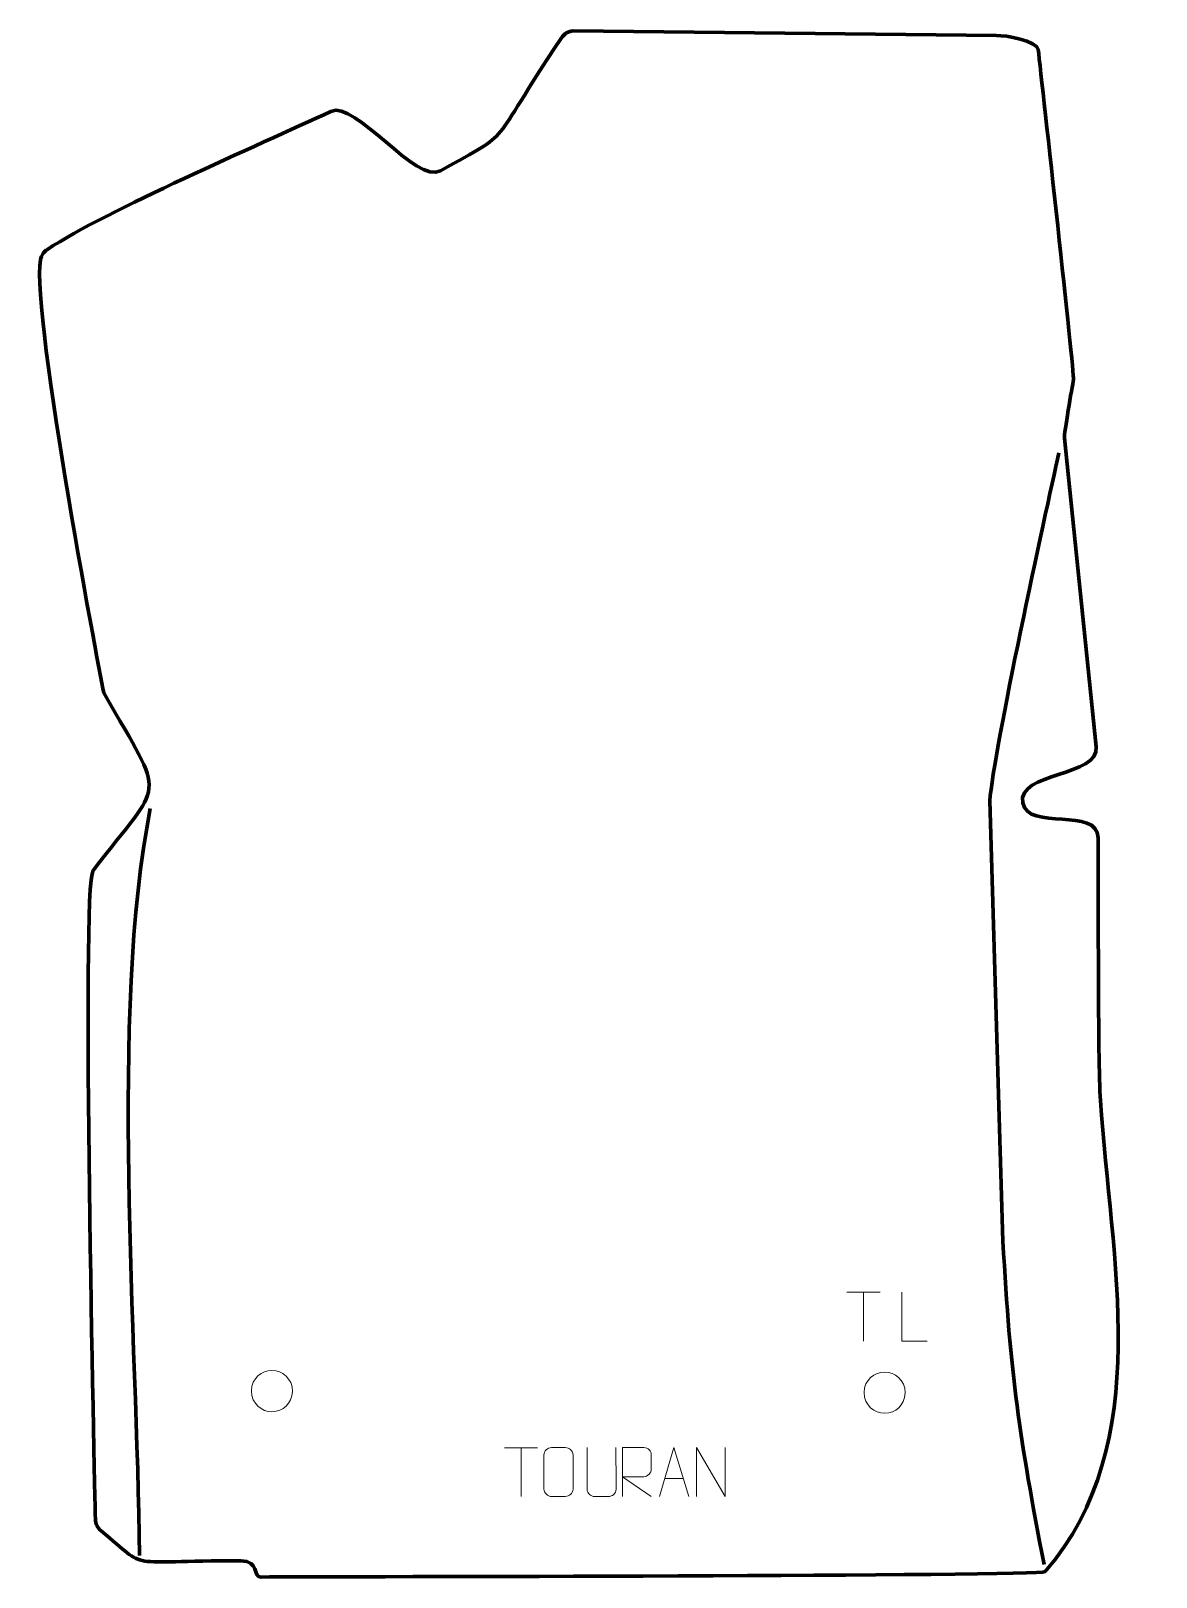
# Model space of a CAD drawing. Header units: millimetres. Extents: x -280 to 295, y -404 to 386.
import ezdxf

# ---------------------------------------------------------------- set-up
doc = ezdxf.new("R2010")
doc.units = ezdxf.units.MM
doc.header["$MEASUREMENT"] = 0
for name, color, linetype in [('layer 1', 7, 'Continuous'), ('layer 2', 7, 'Continuous'), ('layer 3', 7, 'Continuous')]:
    doc.layers.add(name, color=color, linetype=linetype)

msp = doc.modelspace()

# ---------------------------------------------------------------- linework, layer by layer
at = {"layer": 'layer 1', "color": 250, "lineweight": 9}
for points in [[(136.876, -258.2335), (136.876, -258.2335), (153.8632, -258.2335), (153.8632, -258.2335)], [(145.3698, -283.1635), (145.3698, -283.1635), (145.3698, -258.21), (145.3698, -258.21)], [(-38.0953, -337.6538), (-38.0953, -337.6538), (-21.1081, -337.6538), (-21.1081, -337.6538)], [(-29.6015, -362.5838), (-29.6015, -362.5838), (-29.6015, -337.6303), (-29.6015, -337.6303)], [(43.8908, -353.3307), (43.8908, -353.3307), (53.3865, -353.3307), (53.3865, -353.3307)]]:
    msp.add_open_spline(points, degree=3, dxfattribs=at)
for points, knots in [([(177.8656, -283.1635), (177.8656, -283.1635), (164.9165, -283.1635), (164.9165, -283.1635), (164.9165, -283.1635), (164.9165, -283.1635), (164.9165, -258.21), (164.9165, -258.21)], [0, 0, 0, 0, 0.33333333, 0.33333333, 0.33333333, 0.33333333, 1, 1, 1, 1]), ([(-167.3465, -308.6465), (-167.2758, -302.0061), (-162.0018, -298.1601), (-156.8465, -298.2571), (-156.8465, -298.2571), (-151.6912, -298.1601), (-146.4172, -302.2235), (-146.3465, -308.8639), (-146.3465, -308.8639), (-146.7167, -315.1932), (-151.1586, -319.2239), (-156.8465, -319.2533), (-156.8465, -319.2533), (-162.0018, -319.3503), (-167.2758, -315.2869), (-167.3465, -308.6465)], [0, 0, 0, 0, 0.2, 0.2, 0.2, 0.2, 0.4, 0.4, 0.4, 0.4, 0.6, 0.6, 0.6, 0.6, 1, 1, 1, 1]), ([(145.7137, -309.4625), (145.7844, -302.8221), (151.0584, -298.976), (156.2137, -299.0731), (156.2137, -299.0731), (161.369, -298.976), (166.643, -303.0394), (166.7137, -309.6798), (166.7137, -309.6798), (166.3435, -316.0092), (161.9016, -320.0399), (156.2137, -320.0693), (156.2137, -320.0693), (151.0584, -320.1663), (145.7844, -316.1029), (145.7137, -309.4625)], [0, 0, 0, 0, 0.2, 0.2, 0.2, 0.2, 0.4, 0.4, 0.4, 0.4, 0.6, 0.6, 0.6, 0.6, 1, 1, 1, 1]), ([(-13.9539, -337.6308), (-11.6282, -337.6308), (-9.3021, -337.6308), (-6.976, -337.6308), (-6.976, -337.6308), (-5.0294, -337.5952), (-3.038, -339.0868), (-3.0113, -341.5244), (-3.0113, -341.5244), (-3.0117, -347.2713), (-3.0117, -353.0186), (-3.0113, -358.7663), (-3.0113, -358.7663), (-3.1511, -361.0897), (-4.8283, -362.5693), (-6.976, -362.5801), (-6.976, -362.5801), (-9.3079, -362.5797), (-11.6398, -362.5797), (-13.9713, -362.5801), (-13.9713, -362.5801), (-15.8963, -362.6855), (-17.8684, -360.801), (-17.8572, -358.7837), (-17.8572, -358.7837), (-17.8569, -353.0136), (-17.8569, -347.2439), (-17.8572, -341.4746), (-17.8572, -341.4746), (-17.853, -339.3365), (-16.1063, -337.6173), (-13.9539, -337.6308)], [0, 0, 0, 0, 0.11111111, 0.11111111, 0.11111111, 0.11111111, 0.22222222, 0.22222222, 0.22222222, 0.22222222, 0.33333333, 0.33333333, 0.33333333, 0.33333333, 0.44444444, 0.44444444, 0.44444444, 0.44444444, 0.55555556, 0.55555556, 0.55555556, 0.55555556, 0.66666667, 0.66666667, 0.66666667, 0.66666667, 0.77777778, 0.77777778, 0.77777778, 0.77777778, 1, 1, 1, 1]), ([(18.9041, -337.6264), (18.9037, -343.1659), (18.9995, -353.3677), (18.9999, -358.9081), (18.9999, -358.9081), (18.8601, -361.1476), (17.1829, -362.5738), (15.0352, -362.5843), (15.0352, -362.5843), (12.7033, -362.5839), (10.3714, -362.5839), (8.0399, -362.5843), (8.0399, -362.5843), (6.1149, -362.6857), (4.1428, -360.8693), (4.154, -358.9248), (4.154, -358.9248), (4.1543, -353.3629), (4.2497, -343.1875), (4.2493, -337.6264)], [0, 0, 0, 0, 0.16666667, 0.16666667, 0.16666667, 0.16666667, 0.33333333, 0.33333333, 0.33333333, 0.33333333, 0.5, 0.5, 0.5, 0.5, 0.66666667, 0.66666667, 0.66666667, 0.66666667, 1, 1, 1, 1]), ([(22.3067, -362.5801), (22.3067, -362.5801), (22.3067, -337.6266), (22.3067, -337.6266), (22.3067, -337.6266), (25.9015, -337.6266), (29.497, -337.6266), (33.0922, -337.6266), (33.0922, -337.6266), (35.4175, -337.6643), (36.9748, -339.1543), (36.9707, -341.5206), (36.9707, -341.5206), (36.9703, -343.5562), (36.9703, -346.6155), (36.9707, -348.6515), (36.9707, -348.6515), (36.9642, -350.5271), (35.1519, -352.4689), (33.1424, -352.488), (33.1424, -352.488), (33.1424, -352.488), (22.3067, -352.488), (22.3067, -352.488), (22.3067, -352.488), (22.3067, -352.488), (36.9614, -362.5801), (36.9614, -362.5801)], [0, 0, 0, 0, 0.125, 0.125, 0.125, 0.125, 0.25, 0.25, 0.25, 0.25, 0.375, 0.375, 0.375, 0.375, 0.5, 0.5, 0.5, 0.5, 0.625, 0.625, 0.625, 0.625, 0.75, 0.75, 0.75, 0.75, 1, 1, 1, 1]), ([(41.1682, -362.5801), (41.1682, -362.5801), (48.5392, -337.6266), (48.5392, -337.6266), (48.5392, -337.6266), (48.5392, -337.6266), (56.1091, -362.5801), (56.1091, -362.5801)], [0, 0, 0, 0, 0.33333333, 0.33333333, 0.33333333, 0.33333333, 1, 1, 1, 1]), ([(60.0151, -362.5801), (60.0151, -362.5801), (60.0151, -337.6266), (60.0151, -337.6266), (60.0151, -337.6266), (60.0151, -337.6266), (74.6699, -362.5801), (74.6699, -362.5801), (74.6699, -362.5801), (74.6699, -362.5801), (74.6699, -337.6266), (74.6699, -337.6266)], [0, 0, 0, 0, 0.25, 0.25, 0.25, 0.25, 0.5, 0.5, 0.5, 0.5, 1, 1, 1, 1])]:
    msp.add_open_spline(points, degree=3, knots=knots, dxfattribs=at)
at = {"layer": 'layer 2', "color": 230, "lineweight": 200}
msp.add_open_spline([(-271.6053, 274.7748), (-240.7773, 294.9075), (-164.4901, 327.6177), (-126.7941, 345.2814), (-126.7941, 345.2814), (-114.2436, 351.1624), (-83.1761, 307.8899), (-70.6931, 314.9204), (-70.6931, 314.9204), (-31.9618, 336.7345), (-48.1717, 324.1951), (-8.93, 382.8756), (-8.93, 382.8756), (-7.5186, 384.9862), (-5.4207, 386.2119), (-2.889, 386.4052), (-2.889, 386.4052), (-2.889, 386.4052), (213.4011, 384.0148), (213.4011, 384.0148), (213.4011, 384.0148), (217.7052, 384.3434), (234.2573, 381.1702), (234.7232, 376.8788), (234.7232, 376.8788), (236.6966, 358.7025), (253.1879, 211.2548), (252.6995, 208.2894), (252.6995, 208.2894), (252.0078, 204.0893), (247.8146, 180.5734), (248.0483, 178.3151), (248.0483, 178.3151), (248.0483, 178.3151), (264.3633, 20.6041), (264.3633, 20.6041), (264.3633, 20.6041), (265.9659, 5.1135), (223.9539, 7.7795), (226.7525, -8.0884), (226.7525, -8.0884), (229.339, -22.7538), (265.138, -9.779), (265.2801, -25.9451), (265.2801, -25.9451), (265.5286, -54.225), (265.0579, -138.2305), (266.473, -160.2133), (266.473, -160.2133), (271.6255, -240.2547), (294.9098, -335.4561), (238.2141, -401.0008), (238.2141, -401.0008), (236.1631, -403.3719), (-126.1708, -403.5259), (-162.3799, -403.7474), (-162.3799, -403.7474), (-167.0395, -403.7759), (-162.99, -395.4783), (-172.6915, -395.4499), (-172.6915, -395.4499), (-233.7734, -395.2713), (-218.8948, -401.0273), (-244.1676, -380.1779), (-244.1676, -380.1779), (-246.036, -378.6365), (-247.033, -376.5689), (-247.0755, -374.1471), (-247.0755, -374.1471), (-247.3726, -357.2149), (-254.6325, -51.1539), (-248.2273, -42.6875), (-248.2273, -42.6875), (-211.8847, 5.3504), (-210.3261, -8.9079), (-242.7789, 48.1438), (-242.7789, 48.1438), (-243.0367, 48.597), (-280.0311, 240.774), (-275.1159, 269.4292), (-275.1159, 269.4292), (-274.7259, 271.7029), (-273.5368, 273.5134), (-271.6053, 274.7748)], degree=3, knots=[0, 0, 0, 0, 0.04545455, 0.04545455, 0.04545455, 0.04545455, 0.09090909, 0.09090909, 0.09090909, 0.09090909, 0.13636364, 0.13636364, 0.13636364, 0.13636364, 0.18181818, 0.18181818, 0.18181818, 0.18181818, 0.22727273, 0.22727273, 0.22727273, 0.22727273, 0.27272727, 0.27272727, 0.27272727, 0.27272727, 0.31818182, 0.31818182, 0.31818182, 0.31818182, 0.36363636, 0.36363636, 0.36363636, 0.36363636, 0.40909091, 0.40909091, 0.40909091, 0.40909091, 0.45454545, 0.45454545, 0.45454545, 0.45454545, 0.5, 0.5, 0.5, 0.5, 0.54545455, 0.54545455, 0.54545455, 0.54545455, 0.59090909, 0.59090909, 0.59090909, 0.59090909, 0.63636364, 0.63636364, 0.63636364, 0.63636364, 0.68181818, 0.68181818, 0.68181818, 0.68181818, 0.72727273, 0.72727273, 0.72727273, 0.72727273, 0.77272727, 0.77272727, 0.77272727, 0.77272727, 0.81818182, 0.81818182, 0.81818182, 0.81818182, 0.86363636, 0.86363636, 0.86363636, 0.86363636, 0.90909091, 0.90909091, 0.90909091, 0.90909091, 1, 1, 1, 1], dxfattribs=at)
at = {"layer": 'layer 3', "color": 142, "lineweight": 200}
msp.add_open_spline([(237.6661, -397.4286), (225.1455, -332.3218), (220.363, -300.8627), (216.6759, -232.1525), (216.6759, -232.1525), (216.6759, -232.1525), (209.9732, -7.0801), (209.9732, -7.0801), (209.9732, -7.0801), (211.7998, 18.4078), (238.2125, 139.0467), (245.251, 170.7199)], degree=3, knots=[0, 0, 0, 0, 0.25, 0.25, 0.25, 0.25, 0.5, 0.5, 0.5, 0.5, 1, 1, 1, 1], dxfattribs=at)
msp.add_open_spline([(-219.0245, -10.9791), (-239.8619, -115.5561), (-225.7851, -281.1954), (-224.4928, -392.6849)], degree=3, dxfattribs=at)

doc.saveas('drawing.dxf')
